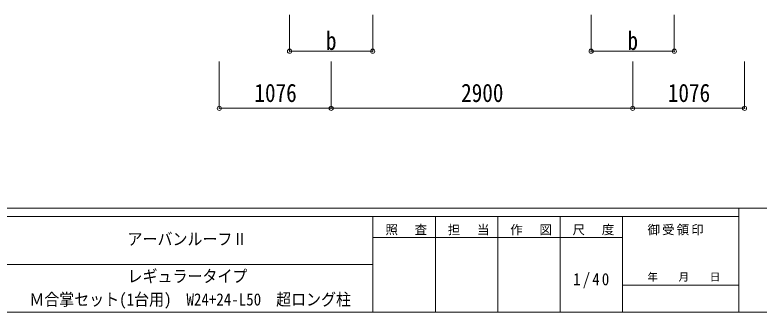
# Model space of a CAD drawing. Units: millimetres at full size, sheet at 1:40. Extents: x -11243 to 11243, y -7760 to 7760.
# Drawn here: x 158 to 7315, y -7760 to -4897 of the extents above; entities that cross this region are included whole.
import ezdxf
from ezdxf.enums import TextEntityAlignment as Align

# ---------------------------------------------------------------- set-up
doc = ezdxf.new("R2010")
doc.units = ezdxf.units.MM
doc.header["$LTSCALE"] = 40
doc.header["$PDMODE"] = 32
doc.header["$PDSIZE"] = 40
doc.layers.add('0-6_OTH_LINE', color=6, linetype='Continuous', lineweight=9)
doc.layers.add('F-0_240', color=7, linetype='Continuous', lineweight=9)
doc.styles.add('ＭＳ ゴシック', font='')
doc.styles.get('ＭＳ ゴシック').set_extended_font_data('MS Gothic')

msp = doc.modelspace()

# ---------------------------------------------------------------- linework, layer by layer
at = {"layer": '0-6_OTH_LINE'}
for p, q in [((2799.37, -5246.94), (2799.37, -4896.96)), ((3599.37, -5246.94), (3599.37, -4896.96)), ((5699.37, -5246.94), (5699.37, -4896.96)), ((6499.37, -5246.94), (6499.37, -4896.96)), ((2799.37, -5246.94), (3599.37, -5246.94)), ((5699.37, -5246.94), (6499.37, -5246.94)), ((2123.37, -5796.94), (2123.37, -5346.94)), ((3199.37, -5796.94), (3199.37, -5346.94)), ((6099.37, -5796.94), (6099.37, -5346.94)), ((7175.37, -5796.94), (7175.37, -5346.94)), ((3199.37, -5796.94), (2123.37, -5796.94)), ((6099.37, -5796.94), (3199.37, -5796.94)), ((7175.37, -5796.94), (6099.37, -5796.94))]:
    msp.add_line(p, q, dxfattribs=at)
for p in [(2799.37, -5246.94), (3599.37, -5246.94), (5699.37, -5246.94), (6499.37, -5246.94), (2123.37, -5796.94), (3199.37, -5796.94), (6099.37, -5796.94), (7175.37, -5796.94)]:
    msp.add_point(p, dxfattribs=at)
at = {"layer": 'F-0_240', "color": 5}
for p, q in [((-11242.74, -6760), (10677.26, -6760)), ((7121.58, -6760), (7121.58, -7760)), ((-11242.74, -6840), (7121.58, -6840)), ((3601.58, -6840), (3601.58, -7760)), ((4201.58, -6840), (4201.58, -7760)), ((4801.58, -6840), (4801.58, -7760)), ((5401.58, -6840), (5401.58, -7760)), ((6001.58, -6840), (6001.58, -7760)), ((3601.58, -7040), (6001.58, -7040)), ((-4598.42, -7300), (3601.58, -7300)), ((6001.58, -7500), (7121.58, -7500)), ((-11242.74, -7760), (10677.26, -7760))]:
    msp.add_line(p, q, dxfattribs=at)

# ---------------------------------------------------------------- texts
at = {"layer": '0-6_OTH_LINE', "color": 7, "style": 'ＭＳ ゴシック', "width": 0.85}
for s, p in [('b', (3149.37, -5286.94)), ('b', (6049.37, -5286.94)), ('1076', (2461.37, -5788.94)), ('2900', (4449.37, -5788.94)), ('1076', (6437.37, -5788.94))]:
    msp.add_text(s, height=176, dxfattribs=at).set_placement(p, align=Align.BOTTOM_LEFT)
at = {"layer": 'F-0_240', "style": 'ＭＳ ゴシック', "width": 0.9}
for s, p in [('アーバンルーフⅡ', (1241.58, -7150)), ('レギュラータイプ', (1241.58, -7507.84)), ('Ｍ合掌セット(1台用)\u3000W24+24-L50\u3000超ロング柱', (296.58, -7731.34))]:
    msp.add_text(s, height=117.3, dxfattribs=at).set_placement(p, align=Align.BOTTOM_LEFT)
at = {"layer": 'F-0_240', "style": 'ＭＳ ゴシック'}
msp.add_text('年\u3000\u3000月\u3000\u3000日', height=73.31, dxfattribs=at).set_placement((6241.58, -7480), align=Align.BOTTOM_LEFT)
at = {"layer": 'F-0_240', "attachment_point": 7, "style": 'ＭＳ ゴシック'}
for s, insert, char_height in [('\\T1.17;照\u3000査', (3721.58, -7020), 87.98), ('\\T1.17;担\u3000当', (4321.58, -7020), 87.98), ('\\T1.17;作\u3000図', (4921.58, -7020), 87.98), ('\\T1.17;尺\u3000度', (5521.58, -7020), 87.98), ('\\T1.17;御受領印', (6241.58, -7020), 87.98), ('\\T1.28;\\W0.9;1/40', (5526.58, -7530), 117.3)]:
    msp.add_mtext(s, dxfattribs=dict(at, insert=insert, char_height=char_height))

doc.saveas('drawing.dxf')
